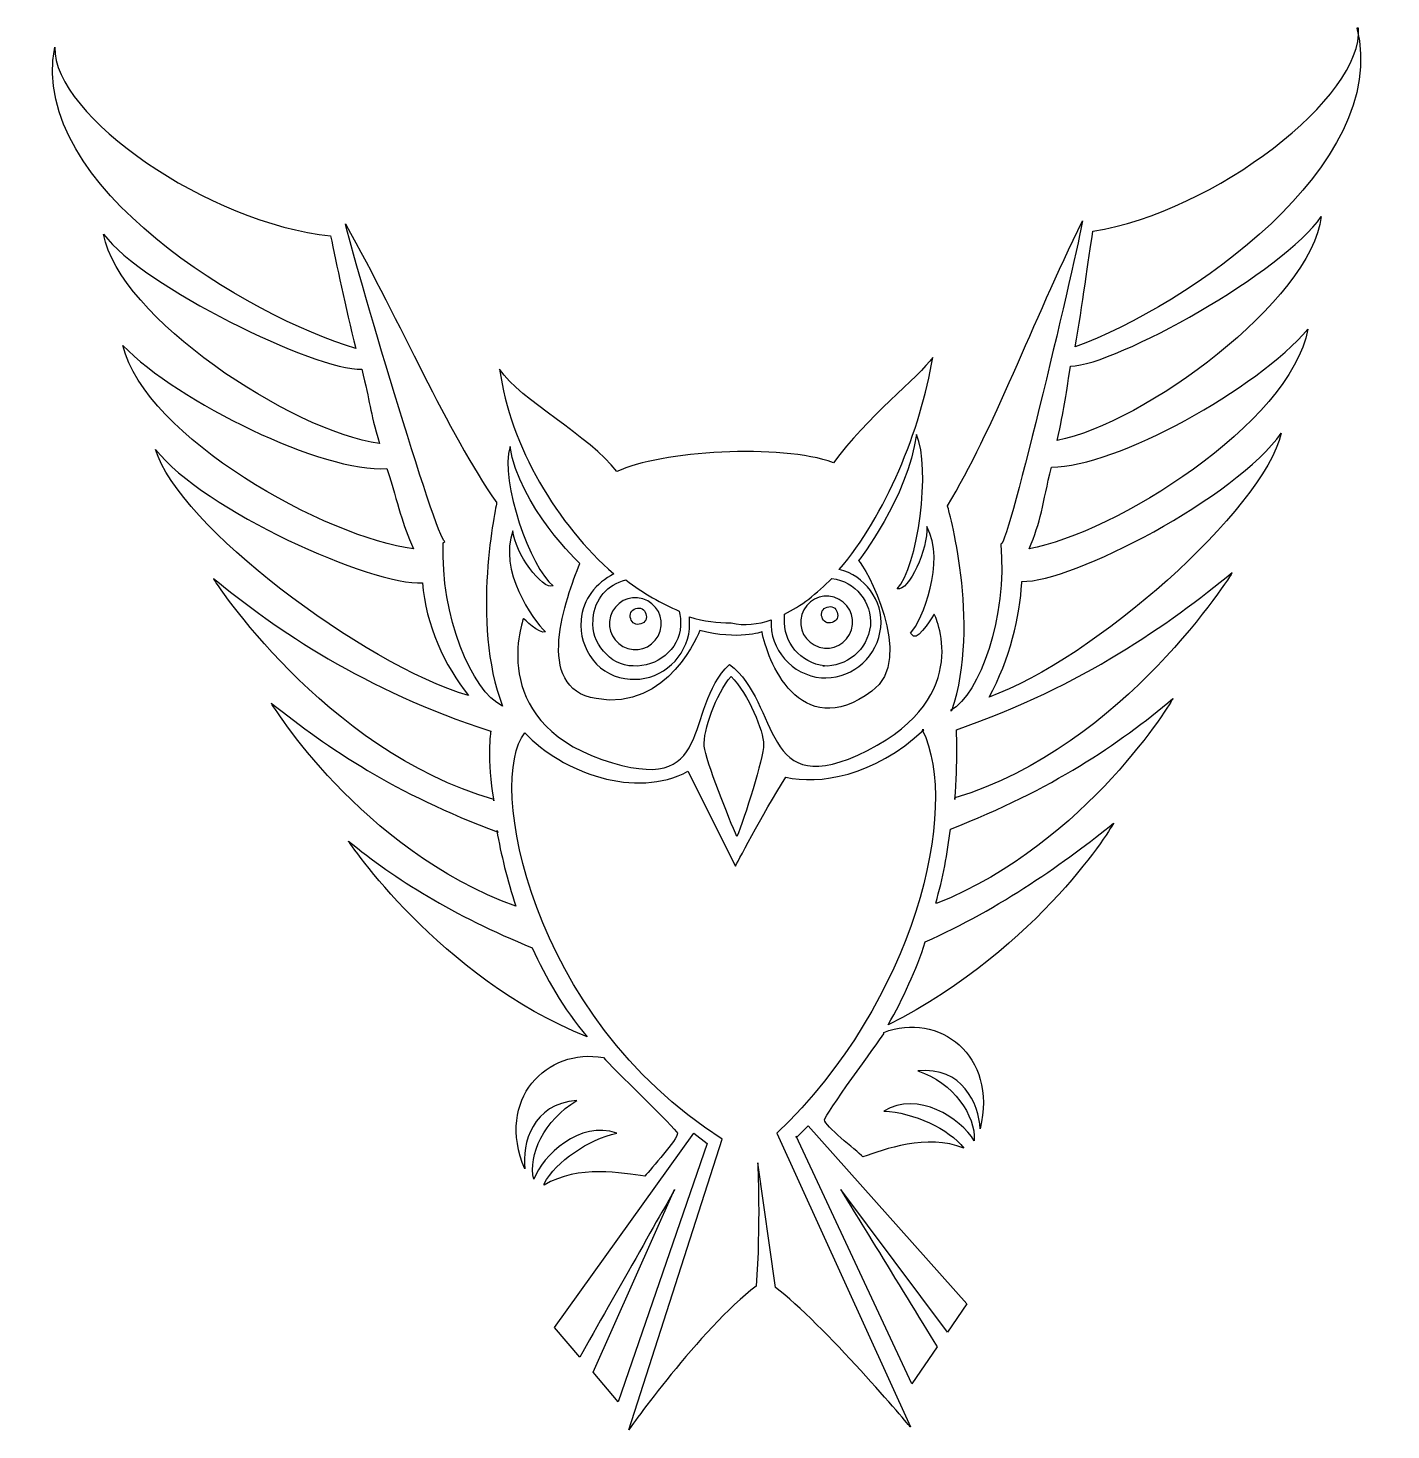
# Model space of a CAD drawing. Header units: centimetres. Extents: x -10.1 to 10.2, y -10.5 to 10.5.
import ezdxf

# ---------------------------------------------------------------- set-up
doc = ezdxf.new("R2010")
doc.units = ezdxf.units.CM
doc.header["$MEASUREMENT"] = 0
doc.layers.add('Layer 1', color=7, linetype='Continuous')

msp = doc.modelspace()

# ---------------------------------------------------------------- linework, layer by layer
at = {"layer": 'Layer 1'}
for points, knots in [([(9.73671, 10.46877), (9.82535, 9.44959), (7.58755, 7.72142), (5.77074, 7.43339), (5.77074, 7.43339), (5.70428, 7.01241), (5.61567, 6.32558), (5.50486, 5.70521), (5.50486, 5.70521), (7.18877, 6.32558), (10.22415, 8.40825), (9.71453, 10.46877), (9.71453, 10.46877), (9.71453, 10.46877), (9.73671, 10.46877), (9.73671, 10.46877)], [0, 0, 0, 0, 0.2, 0.2, 0.2, 0.2, 0.4, 0.4, 0.4, 0.4, 0.6, 0.6, 0.6, 0.6, 1, 1, 1, 1]), ([(-5.24085, 5.68304), (-5.39592, 6.30341), (-5.52888, 6.94595), (-5.61748, 7.3669), (-5.61748, 7.3669), (-7.4343, 7.54414), (-9.7607, 9.16157), (-9.73853, 10.18074), (-9.73853, 10.18074), (-10.13734, 8.09805), (-6.81393, 6.14833), (-5.24085, 5.68304)], [0, 0, 0, 0, 0.25, 0.25, 0.25, 0.25, 0.5, 0.5, 0.5, 0.5, 1, 1, 1, 1]), ([(-3.93363, 2.78059), (-3.97795, 1.69493), (-3.51265, 0.56497), (-3.04738, 0.34341), (-3.04738, 0.34341), (-3.53482, 1.58417), (-3.13602, 3.37882), (-3.13602, 3.37882), (-3.13602, 3.37882), (-3.88934, 4.46448), (-4.554, 6.03757), (-5.39593, 7.54418), (-5.39593, 7.54418), (-5.30729, 7.12323), (-4.02227, 2.78062), (-3.91149, 2.80277), (-3.91149, 2.80277), (-3.91149, 2.80277), (-3.93363, 2.78059), (-3.93363, 2.78059)], [0, 0, 0, 0, 0.16666667, 0.16666667, 0.16666667, 0.16666667, 0.33333333, 0.33333333, 0.33333333, 0.33333333, 0.5, 0.5, 0.5, 0.5, 0.66666667, 0.66666667, 0.66666667, 0.66666667, 1, 1, 1, 1]), ([(3.64378, 0.27694), (4.0869, 0.52065), (4.48571, 1.67278), (4.3971, 2.75841), (4.3971, 2.75841), (4.50788, 2.73626), (5.54923, 7.16751), (5.61569, 7.58846), (5.61569, 7.58846), (4.86237, 6.0597), (4.28632, 4.46445), (3.59949, 3.33449), (3.59949, 3.33449), (3.59949, 3.33449), (4.10908, 1.58417), (3.66595, 0.27694), (3.66595, 0.27694), (3.66595, 0.27694), (3.64378, 0.27694), (3.64378, 0.27694)], [0, 0, 0, 0, 0.16666667, 0.16666667, 0.16666667, 0.16666667, 0.33333333, 0.33333333, 0.33333333, 0.33333333, 0.5, 0.5, 0.5, 0.5, 0.66666667, 0.66666667, 0.66666667, 0.66666667, 1, 1, 1, 1]), ([(5.43842, 5.41716), (5.34978, 4.88543), (5.34978, 4.81894), (5.239, 4.30935), (5.239, 4.30935), (6.52405, 4.55306), (9.0277, 6.39202), (9.18283, 7.65493), (9.18283, 7.65493), (8.6289, 6.83517), (6.12525, 5.43933), (5.43842, 5.41716)], [0, 0, 0, 0, 0.25, 0.25, 0.25, 0.25, 0.5, 0.5, 0.5, 0.5, 1, 1, 1, 1]), ([(-4.88634, 4.26506), (-5.04141, 4.77465), (-5.01927, 4.86326), (-5.15222, 5.37287), (-5.15222, 5.37287), (-5.83905, 5.35072), (-8.43133, 6.61363), (-9.00738, 7.3891), (-9.00738, 7.3891), (-8.78582, 6.14833), (-6.19354, 4.4423), (-4.88634, 4.26506)], [0, 0, 0, 0, 0.25, 0.25, 0.25, 0.25, 0.5, 0.5, 0.5, 0.5, 1, 1, 1, 1]), ([(5.15039, 3.91054), (5.01749, 3.35663), (4.99532, 3.09075), (4.81805, 2.69195), (4.81805, 2.69195), (6.08093, 2.91351), (8.71753, 4.55306), (8.98341, 5.97106), (8.98341, 5.97106), (8.23009, 5.08482), (6.12525, 3.91054), (5.15039, 3.91054)], [0, 0, 0, 0, 0.25, 0.25, 0.25, 0.25, 0.5, 0.5, 0.5, 0.5, 1, 1, 1, 1]), ([(-4.37672, 2.69198), (-4.55396, 3.06861), (-4.59831, 3.33449), (-4.77553, 3.8884), (-4.77553, 3.8884), (-5.72827, 3.82194), (-7.89954, 4.88543), (-8.71936, 5.72736), (-8.71936, 5.72736), (-8.38701, 4.35367), (-5.66181, 2.84705), (-4.37672, 2.69198)], [0, 0, 0, 0, 0.25, 0.25, 0.25, 0.25, 0.5, 0.5, 0.5, 0.5, 1, 1, 1, 1]), ([(-3.0917, 5.37284), (-2.7815, 4.90757), (-1.74016, 4.37581), (-1.34138, 3.84408), (-1.34138, 3.84408), (-0.69884, 4.15428), (1.11795, 4.26506), (1.89344, 3.97701), (1.89344, 3.97701), (2.38088, 4.6417), (3.17849, 5.26206), (3.37788, 5.55009), (3.37788, 5.55009), (3.20064, 4.46445), (2.66888, 3.17937), (1.98204, 2.38176), (1.98204, 2.38176), (2.35867, 2.29312), (2.64673, 1.91649), (2.60238, 1.51766), (2.60238, 1.51766), (2.55809, 1.09668), (2.2036, 0.76434), (1.78262, 0.76434), (1.78262, 0.76434), (1.76047, 0.76434), (1.7383, 0.76434), (1.71616, 0.76434), (1.71616, 0.76434), (1.27304, 0.80866), (0.94067, 1.18532), (0.96284, 1.62844), (0.96284, 1.62844), (0.76342, 1.56198), (0.56403, 1.5398), (0.36464, 1.58412), (0.36464, 1.58412), (0.16522, 1.58412), (-0.03419, 1.60627), (-0.25573, 1.67276), (-0.25573, 1.67276), (-0.25573, 1.62844), (-0.25573, 1.56198), (-0.25573, 1.49552), (-0.25573, 1.49552), (-0.30005, 1.07454), (-0.65454, 0.7422), (-1.07552, 0.7422), (-1.07552, 0.7422), (-1.09767, 0.7422), (-1.11984, 0.7422), (-1.14198, 0.7422), (-1.14198, 0.7422), (-1.36354, 0.76435), (-1.56296, 0.85298), (-1.69591, 1.03023), (-1.69591, 1.03023), (-1.82881, 1.20747), (-1.8953, 1.40689), (-1.87315, 1.62845), (-1.87315, 1.62845), (-1.85098, 1.93865), (-1.65156, 2.18236), (-1.38571, 2.31528), (-1.38571, 2.31528), (-2.22762, 3.04647), (-2.9366, 4.22074), (-3.0917, 5.37284)], [0, 0, 0, 0, 0.05555556, 0.05555556, 0.05555556, 0.05555556, 0.11111111, 0.11111111, 0.11111111, 0.11111111, 0.16666667, 0.16666667, 0.16666667, 0.16666667, 0.22222222, 0.22222222, 0.22222222, 0.22222222, 0.27777778, 0.27777778, 0.27777778, 0.27777778, 0.33333333, 0.33333333, 0.33333333, 0.33333333, 0.38888889, 0.38888889, 0.38888889, 0.38888889, 0.44444444, 0.44444444, 0.44444444, 0.44444444, 0.5, 0.5, 0.5, 0.5, 0.55555556, 0.55555556, 0.55555556, 0.55555556, 0.61111111, 0.61111111, 0.61111111, 0.61111111, 0.66666667, 0.66666667, 0.66666667, 0.66666667, 0.72222222, 0.72222222, 0.72222222, 0.72222222, 0.77777778, 0.77777778, 0.77777778, 0.77777778, 0.83333333, 0.83333333, 0.83333333, 0.83333333, 0.88888889, 0.88888889, 0.88888889, 0.88888889, 1, 1, 1, 1]), ([(3.0899, 1.38475), (3.17854, 1.34043), (3.40007, 1.71709), (3.40007, 1.71709), (3.40007, 1.71709), (3.40007, 1.71709), (4.02044, 0.4985), (2.40304, -0.32129), (2.40304, -0.32129), (0.78564, -1.14105), (1.11799, 0.38771), (0.34252, 0.96376), (0.34252, 0.96376), (-0.36648, 0.29907), (0.16528, -1.05244), (-1.56293, -0.45425), (-1.56293, -0.45425), (-3.29108, 0.14397), (-2.7372, 1.65059), (-2.7372, 1.65059), (-2.7372, 1.65059), (-2.7372, 1.65059), (-2.49347, 1.40688), (-2.40483, 1.45117), (-2.40483, 1.45117), (-2.60425, 1.62841), (-3.11383, 2.38174), (-2.89227, 2.95779), (-2.89227, 2.95779), (-2.87012, 2.62545), (-2.44915, 2.07154), (-2.29407, 2.13803), (-2.29407, 2.13803), (-2.62641, 2.40388), (-3.09168, 3.68896), (-2.93658, 4.2207), (-2.93658, 4.2207), (-2.80365, 3.33445), (-1.89526, 2.47038), (-1.89526, 2.47038), (-1.89526, 2.47038), (-2.09465, 1.96079), (-2.60426, 0.60925), (-1.65153, 0.45418), (-1.65153, 0.45418), (-0.56589, 0.25476), (-0.10062, 1.47336), (-0.10062, 1.47336), (-0.10062, 1.47336), (0.47543, 1.31826), (0.82995, 1.45121), (0.82995, 1.45121), (0.82995, 1.45121), (0.89644, 1.0524), (1.38386, -0.23268), (2.46952, 0.56496), (2.46952, 0.56496), (3.13418, 1.0524), (2.35871, 2.44824), (2.2701, 2.5147), (2.2701, 2.5147), (2.2701, 2.5147), (3.00128, 3.44524), (3.13418, 4.39798), (3.13418, 4.39798), (3.35577, 3.91054), (3.15635, 2.40392), (2.84615, 2.09375), (2.84615, 2.09375), (3.02339, 2.04943), (3.31142, 2.69197), (3.28927, 3.02429), (3.28927, 3.02429), (3.5773, 2.49253), (3.22278, 1.62845), (3.04554, 1.42906), (3.04554, 1.42906), (3.04554, 1.42906), (3.0899, 1.38475), (3.0899, 1.38475)], [0, 0, 0, 0, 0.04761905, 0.04761905, 0.04761905, 0.04761905, 0.0952381, 0.0952381, 0.0952381, 0.0952381, 0.14285714, 0.14285714, 0.14285714, 0.14285714, 0.19047619, 0.19047619, 0.19047619, 0.19047619, 0.23809524, 0.23809524, 0.23809524, 0.23809524, 0.28571429, 0.28571429, 0.28571429, 0.28571429, 0.33333333, 0.33333333, 0.33333333, 0.33333333, 0.38095238, 0.38095238, 0.38095238, 0.38095238, 0.42857143, 0.42857143, 0.42857143, 0.42857143, 0.47619048, 0.47619048, 0.47619048, 0.47619048, 0.52380952, 0.52380952, 0.52380952, 0.52380952, 0.57142857, 0.57142857, 0.57142857, 0.57142857, 0.61904762, 0.61904762, 0.61904762, 0.61904762, 0.66666667, 0.66666667, 0.66666667, 0.66666667, 0.71428571, 0.71428571, 0.71428571, 0.71428571, 0.76190476, 0.76190476, 0.76190476, 0.76190476, 0.80952381, 0.80952381, 0.80952381, 0.80952381, 0.85714286, 0.85714286, 0.85714286, 0.85714286, 0.9047619, 0.9047619, 0.9047619, 0.9047619, 1, 1, 1, 1]), ([(4.70729, 2.18236), (4.68512, 1.69492), (4.53005, 1.03023), (4.21985, 0.47633), (4.21985, 0.47633), (5.77076, 1.03024), (8.31872, 3.268), (8.5846, 4.42013), (8.5846, 4.42013), (7.91994, 3.46742), (5.46061, 2.18236), (4.70729, 2.20451), (4.70729, 2.20451), (4.70729, 2.20451), (4.70729, 2.18236), (4.70729, 2.18236)], [0, 0, 0, 0, 0.2, 0.2, 0.2, 0.2, 0.4, 0.4, 0.4, 0.4, 0.6, 0.6, 0.6, 0.6, 1, 1, 1, 1]), ([(-4.24382, 2.18236), (-4.99712, 2.13804), (-7.52293, 3.268), (-8.23191, 4.17642), (-8.23191, 4.17642), (-7.89954, 3.04644), (-5.13004, 0.96377), (-3.55696, 0.4985), (-3.55696, 0.4985), (-3.91148, 0.94163), (-4.19948, 1.56199), (-4.24382, 2.18236)], [0, 0, 0, 0, 0.25, 0.25, 0.25, 0.25, 0.5, 0.5, 0.5, 0.5, 1, 1, 1, 1]), ([(3.71024, -1.03029), (6.2582, -0.2548), (7.85346, 2.33746), (7.85346, 2.33746), (7.85346, 2.33746), (6.90075, 1.56199), (5.63787, 0.65357), (3.73242, -0.01111), (3.73242, -0.01111), (3.73242, -0.01111), (3.75457, -0.49855), (3.71025, -1.05243), (3.71025, -1.05243), (3.71025, -1.05243), (3.71024, -1.03029), (3.71024, -1.03029)], [0, 0, 0, 0, 0.2, 0.2, 0.2, 0.2, 0.4, 0.4, 0.4, 0.4, 0.6, 0.6, 0.6, 0.6, 1, 1, 1, 1]), ([(-3.18033, -1.07458), (-3.29111, -0.45424), (-3.22465, -0.03326), (-3.22465, -0.03326), (-3.22465, -0.03326), (-5.13007, 0.58711), (-6.41513, 1.47336), (-7.36784, 2.24882), (-7.36784, 2.24882), (-7.36784, 2.24882), (-5.7283, -0.32132), (-3.18033, -1.05244), (-3.18033, -1.05244), (-3.18033, -1.05244), (-3.18033, -1.07458), (-3.18033, -1.07458)], [0, 0, 0, 0, 0.2, 0.2, 0.2, 0.2, 0.4, 0.4, 0.4, 0.4, 0.6, 0.6, 0.6, 0.6, 1, 1, 1, 1]), ([(-1.69586, 1.62846), (-1.71801, 1.45122), (-1.65152, 1.29612), (-1.54076, 1.16319), (-1.54076, 1.16319), (-1.43, 1.03026), (-1.27488, 0.94163), (-1.09764, 0.94163), (-1.09764, 0.94163), (-0.74315, 0.91948), (-0.41081, 1.18534), (-0.38864, 1.53985), (-0.38864, 1.53985), (-0.38864, 1.60631), (-0.38864, 1.69495), (-0.41081, 1.76141), (-0.41081, 1.76141), (-0.67669, 1.87219), (-0.94257, 2.02729), (-1.20842, 2.22668), (-1.20842, 2.22668), (-1.4743, 2.16022), (-1.67369, 1.93865), (-1.69586, 1.65063), (-1.69586, 1.65063), (-1.69586, 1.65063), (-1.69586, 1.62846), (-1.69586, 1.62846)], [0, 0, 0, 0, 0.125, 0.125, 0.125, 0.125, 0.25, 0.25, 0.25, 0.25, 0.375, 0.375, 0.375, 0.375, 0.5, 0.5, 0.5, 0.5, 0.625, 0.625, 0.625, 0.625, 0.75, 0.75, 0.75, 0.75, 1, 1, 1, 1]), ([(1.73835, 0.94163), (2.09284, 0.91948), (2.40304, 1.18534), (2.44735, 1.53985), (2.44735, 1.53985), (2.46952, 1.89434), (2.22579, 2.20454), (1.8713, 2.24885), (1.8713, 2.24885), (1.64974, 2.02729), (1.40603, 1.82787), (1.1623, 1.71709), (1.1623, 1.71709), (1.1623, 1.69494), (1.1623, 1.67277), (1.1623, 1.65063), (1.1623, 1.65063), (1.14015, 1.29614), (1.40603, 0.98594), (1.76052, 0.94163), (1.76052, 0.94163), (1.76052, 0.94163), (1.73835, 0.94163), (1.73835, 0.94163)], [0, 0, 0, 0, 0.14285714, 0.14285714, 0.14285714, 0.14285714, 0.28571429, 0.28571429, 0.28571429, 0.28571429, 0.42857143, 0.42857143, 0.42857143, 0.42857143, 0.57142857, 0.57142857, 0.57142857, 0.57142857, 0.71428571, 0.71428571, 0.71428571, 0.71428571, 1, 1, 1, 1]), ([(-1.45213, 1.60631), (-1.42998, 1.82787), (-1.23057, 1.98297), (-1.03118, 1.9608), (-1.03118, 1.9608), (-0.80962, 1.93865), (-0.65452, 1.73924), (-0.67669, 1.53982), (-0.67669, 1.53982), (-0.69884, 1.31826), (-0.89825, 1.16316), (-1.09764, 1.18533), (-1.09764, 1.18533), (-1.3192, 1.20751), (-1.4743, 1.4069), (-1.45213, 1.60631)], [0, 0, 0, 0, 0.2, 0.2, 0.2, 0.2, 0.4, 0.4, 0.4, 0.4, 0.6, 0.6, 0.6, 0.6, 1, 1, 1, 1]), ([(1.40601, 1.62846), (1.42816, 1.85002), (1.62757, 2.00512), (1.82696, 1.98295), (1.82696, 1.98295), (2.04852, 1.9608), (2.20362, 1.76139), (2.18145, 1.56197), (2.18145, 1.56197), (2.1593, 1.34041), (1.95989, 1.18531), (1.7605, 1.20748), (1.7605, 1.20748), (1.53894, 1.22965), (1.38384, 1.42907), (1.40601, 1.62846)], [0, 0, 0, 0, 0.2, 0.2, 0.2, 0.2, 0.4, 0.4, 0.4, 0.4, 0.6, 0.6, 0.6, 0.6, 1, 1, 1, 1]), ([(-1.14195, 1.69495), (-1.14195, 1.62849), (-1.09763, 1.56202), (-1.03117, 1.56202), (-1.03117, 1.56202), (-0.96468, 1.56202), (-0.89824, 1.60634), (-0.89824, 1.6728), (-0.89824, 1.6728), (-0.89824, 1.73926), (-0.94256, 1.80573), (-1.00902, 1.80573), (-1.00902, 1.80573), (-1.07549, 1.80573), (-1.14195, 1.76141), (-1.14195, 1.69495)], [0, 0, 0, 0, 0.2, 0.2, 0.2, 0.2, 0.4, 0.4, 0.4, 0.4, 0.6, 0.6, 0.6, 0.6, 1, 1, 1, 1]), ([(1.71621, 1.71709), (1.71621, 1.65063), (1.76053, 1.58416), (1.82699, 1.58416), (1.82699, 1.58416), (1.89348, 1.58416), (1.95992, 1.62848), (1.95992, 1.69494), (1.95992, 1.69494), (1.95992, 1.7614), (1.9156, 1.82787), (1.84914, 1.82787), (1.84914, 1.82787), (1.78264, 1.82787), (1.71621, 1.78356), (1.71621, 1.71709)], [0, 0, 0, 0, 0.2, 0.2, 0.2, 0.2, 0.4, 0.4, 0.4, 0.4, 0.6, 0.6, 0.6, 0.6, 1, 1, 1, 1]), ([(-0.03417, -0.25479), (-0.012, -0.47635), (0.34249, -1.3626), (0.4533, -1.60631), (0.4533, -1.60631), (0.56408, -1.34043), (0.85208, -0.43204), (0.85208, -0.23265), (0.85208, -0.23265), (0.85208, -0.03323), (0.63054, 0.52067), (0.36466, 0.78655), (0.36466, 0.78655), (0.1431, 0.52065), (-0.05629, -0.03323), (-0.03417, -0.25479)], [0, 0, 0, 0, 0.2, 0.2, 0.2, 0.2, 0.4, 0.4, 0.4, 0.4, 0.6, 0.6, 0.6, 0.6, 1, 1, 1, 1]), ([(3.44439, -2.60337), (5.7043, -1.69495), (6.96721, 0.45421), (6.96721, 0.45421), (6.96721, 0.45421), (6.14745, -0.23265), (5.17257, -0.89731), (3.64381, -1.49553), (3.64381, -1.49553), (3.59949, -1.85002), (3.533, -2.22668), (3.42225, -2.60334), (3.42225, -2.60334), (3.42225, -2.60334), (3.44439, -2.60334), (3.44439, -2.60334), (3.44439, -2.60334), (3.44439, -2.60334), (3.44439, -2.60337), (3.44439, -2.60337)], [0, 0, 0, 0, 0.16666667, 0.16666667, 0.16666667, 0.16666667, 0.33333333, 0.33333333, 0.33333333, 0.33333333, 0.5, 0.5, 0.5, 0.5, 0.66666667, 0.66666667, 0.66666667, 0.66666667, 1, 1, 1, 1]), ([(-3.11384, -1.53987), (-4.66477, -0.96382), (-5.63966, -0.29911), (-6.50373, 0.38773), (-6.50373, 0.38773), (-6.50373, 0.38773), (-5.17436, -1.80572), (-2.84796, -2.64768), (-2.84796, -2.64768), (-2.98089, -2.24887), (-3.06952, -1.87219), (-3.13601, -1.5177), (-3.13601, -1.5177), (-3.13601, -1.5177), (-3.11384, -1.53987), (-3.11384, -1.53987)], [0, 0, 0, 0, 0.2, 0.2, 0.2, 0.2, 0.4, 0.4, 0.4, 0.4, 0.6, 0.6, 0.6, 0.6, 1, 1, 1, 1]), ([(3.24497, -0.01109), (2.49165, -0.72007), (1.67189, -0.83085), (1.18445, -0.72007), (1.18445, -0.72007), (0.82996, -1.274), (0.43113, -2.04944), (0.43113, -2.04944), (0.43113, -2.04944), (0.43113, -2.04944), (-0.27787, -0.63146), (-0.27787, -0.63146), (-0.27787, -0.63146), (-1.05334, -1.05241), (-2.16115, -0.65361), (-2.71503, -0.05541), (-2.71503, -0.05541), (-3.29108, -0.76441), (-2.64857, -4.28721), (0.23171, -6.1262), (0.23171, -6.1262), (0.23171, -6.1262), (-1.16413, -10.46877), (-1.16413, -10.46877), (-1.16413, -10.46877), (-1.16413, -10.46877), (-0.10064, -8.96218), (0.74132, -8.31964), (0.74132, -8.31964), (0.80781, -7.43339), (0.76347, -6.48065), (0.76347, -6.48065), (0.76347, -6.48065), (0.76347, -6.48065), (1.02935, -8.34178), (1.02935, -8.34178), (1.02935, -8.34178), (1.73835, -8.87354), (3.04555, -10.42447), (3.04555, -10.42447), (3.04555, -10.42447), (3.04555, -10.42447), (1.05152, -6.03755), (1.05152, -6.03755), (1.05152, -6.03755), (3.11204, -4.06564), (3.79887, -1.18533), (3.2228, -0.01108), (3.2228, -0.01108), (3.2228, -0.01108), (3.24497, -0.01109), (3.24497, -0.01109)], [0, 0, 0, 0, 0.07142857, 0.07142857, 0.07142857, 0.07142857, 0.14285714, 0.14285714, 0.14285714, 0.14285714, 0.21428571, 0.21428571, 0.21428571, 0.21428571, 0.28571429, 0.28571429, 0.28571429, 0.28571429, 0.35714286, 0.35714286, 0.35714286, 0.35714286, 0.42857143, 0.42857143, 0.42857143, 0.42857143, 0.5, 0.5, 0.5, 0.5, 0.57142857, 0.57142857, 0.57142857, 0.57142857, 0.64285714, 0.64285714, 0.64285714, 0.64285714, 0.71428571, 0.71428571, 0.71428571, 0.71428571, 0.78571429, 0.78571429, 0.78571429, 0.78571429, 0.85714286, 0.85714286, 0.85714286, 0.85714286, 1, 1, 1, 1]), ([(2.71321, -4.42016), (5.01747, -3.24589), (6.08093, -1.40693), (6.08093, -1.40693), (6.08093, -1.40693), (5.3941, -1.96084), (4.37492, -2.69198), (3.26711, -3.1794), (3.26711, -3.1794), (3.13416, -3.6004), (2.93477, -4.02135), (2.71321, -4.42016)], [0, 0, 0, 0, 0.25, 0.25, 0.25, 0.25, 0.5, 0.5, 0.5, 0.5, 1, 1, 1, 1]), ([(-2.60425, -3.26803), (-3.8007, -2.78061), (-4.6426, -2.24885), (-5.3516, -1.6728), (-5.3516, -1.6728), (-5.3516, -1.6728), (-4.00008, -3.71115), (-1.78449, -4.5974), (-1.78449, -4.5974), (-2.13898, -4.17645), (-2.40484, -3.71115), (-2.60425, -3.26803)], [0, 0, 0, 0, 0.25, 0.25, 0.25, 0.25, 0.5, 0.5, 0.5, 0.5, 1, 1, 1, 1]), ([(2.64677, -4.55308), (2.55813, -4.68601), (1.76052, -5.7717), (1.76052, -5.83813), (1.76052, -5.83813), (1.76052, -5.92677), (2.22579, -6.28125), (2.33654, -6.39204), (2.33654, -6.39204), (2.64676, -6.28126), (3.28928, -6.03758), (3.84316, -6.25911), (3.84316, -6.25911), (3.6216, -5.97108), (3.08986, -5.72735), (2.64674, -5.7052), (2.64674, -5.7052), (3.15633, -5.395), (3.79884, -5.81598), (3.99826, -6.14832), (3.99826, -6.14832), (4.02041, -5.77169), (3.68806, -5.28424), (3.15633, -5.107), (3.15633, -5.107), (3.82102, -5.04051), (4.06472, -5.59444), (4.0869, -5.97108), (4.0869, -5.97108), (4.35278, -4.86327), (3.46653, -4.22076), (2.64675, -4.53093), (2.64675, -4.53093), (2.64675, -4.53093), (2.64675, -4.55308), (2.64675, -4.55308), (2.64675, -4.55308), (2.64675, -4.55308), (2.64677, -4.55308), (2.64677, -4.55308)], [0, 0, 0, 0, 0.09090909, 0.09090909, 0.09090909, 0.09090909, 0.18181818, 0.18181818, 0.18181818, 0.18181818, 0.27272727, 0.27272727, 0.27272727, 0.27272727, 0.36363636, 0.36363636, 0.36363636, 0.36363636, 0.45454545, 0.45454545, 0.45454545, 0.45454545, 0.54545455, 0.54545455, 0.54545455, 0.54545455, 0.63636364, 0.63636364, 0.63636364, 0.63636364, 0.72727273, 0.72727273, 0.72727273, 0.72727273, 0.81818182, 0.81818182, 0.81818182, 0.81818182, 1, 1, 1, 1]), ([(-2.42701, -6.81302), (-1.9174, -6.50282), (-1.25274, -6.63578), (-0.92039, -6.68009), (-0.92039, -6.68009), (-0.83175, -6.56928), (-0.43295, -6.12618), (-0.43295, -6.03758), (-0.43295, -6.03758), (-0.45512, -5.97109), (-1.43001, -5.04052), (-1.54076, -4.9076), (-1.54076, -4.9076), (-2.38269, -4.75253), (-3.15816, -5.52797), (-2.71503, -6.56932), (-2.71503, -6.56932), (-2.75935, -6.19269), (-2.60425, -5.59446), (-1.93956, -5.55012), (-1.93956, -5.55012), (-2.427, -5.83817), (-2.67071, -6.36991), (-2.58207, -6.72442), (-2.58207, -6.72442), (-2.44914, -6.36993), (-1.89524, -5.83817), (-1.34133, -6.03759), (-1.34133, -6.03759), (-1.76228, -6.12623), (-2.24972, -6.45854), (-2.42697, -6.79089), (-2.42697, -6.79089), (-2.42697, -6.79089), (-2.42698, -6.81302), (-2.42698, -6.81302), (-2.42698, -6.81302), (-2.42698, -6.81302), (-2.42701, -6.81302), (-2.42701, -6.81302)], [0, 0, 0, 0, 0.09090909, 0.09090909, 0.09090909, 0.09090909, 0.18181818, 0.18181818, 0.18181818, 0.18181818, 0.27272727, 0.27272727, 0.27272727, 0.27272727, 0.36363636, 0.36363636, 0.36363636, 0.36363636, 0.45454545, 0.45454545, 0.45454545, 0.45454545, 0.54545455, 0.54545455, 0.54545455, 0.54545455, 0.63636364, 0.63636364, 0.63636364, 0.63636364, 0.72727273, 0.72727273, 0.72727273, 0.72727273, 0.81818182, 0.81818182, 0.81818182, 0.81818182, 1, 1, 1, 1]), ([(-0.18924, -6.03758), (-0.18924, -6.03758), (-2.27191, -8.94001), (-2.27191, -8.94001), (-2.27191, -8.94001), (-2.27191, -8.94001), (-1.89528, -9.38313), (-1.89528, -9.38313), (-1.89528, -9.38313), (-1.40784, -8.51905), (-0.47727, -6.87948), (-0.47727, -6.87948), (-0.47727, -6.87948), (-0.47727, -6.87948), (-1.69589, -9.60469), (-1.69589, -9.60469), (-1.69589, -9.60469), (-1.69589, -9.60469), (-1.31923, -10.04781), (-1.31923, -10.04781), (-1.31923, -10.04781), (-1.31923, -10.04781), (0.01017, -6.19265), (0.01017, -6.19265), (0.01017, -6.19265), (0.01017, -6.19265), (-0.18924, -6.03758), (-0.18924, -6.03758)], [0, 0, 0, 0, 0.125, 0.125, 0.125, 0.125, 0.25, 0.25, 0.25, 0.25, 0.375, 0.375, 0.375, 0.375, 0.5, 0.5, 0.5, 0.5, 0.625, 0.625, 0.625, 0.625, 0.75, 0.75, 0.75, 0.75, 1, 1, 1, 1]), ([(1.33952, -6.08187), (1.33952, -6.08187), (3.0677, -9.78196), (3.0677, -9.78196), (3.0677, -9.78196), (3.0677, -9.78196), (3.44436, -9.22805), (3.44436, -9.22805), (3.44436, -9.22805), (2.9126, -8.36395), (2.00418, -6.87948), (2.00418, -6.87948), (2.00418, -6.87948), (2.00418, -6.87948), (3.59943, -9.00649), (3.59943, -9.00649), (3.59943, -9.00649), (3.59943, -9.00649), (3.88746, -8.58551), (3.88746, -8.58551), (3.88746, -8.58551), (3.88746, -8.58551), (1.51674, -5.92679), (1.51674, -5.92679), (1.51674, -5.92679), (1.51674, -5.92679), (1.3395, -6.10403), (1.3395, -6.10403), (1.3395, -6.10403), (1.3395, -6.10403), (1.33949, -6.08187), (1.33949, -6.08187), (1.33949, -6.08187), (1.33949, -6.08187), (1.33952, -6.08187), (1.33952, -6.08187)], [0, 0, 0, 0, 0.1, 0.1, 0.1, 0.1, 0.2, 0.2, 0.2, 0.2, 0.3, 0.3, 0.3, 0.3, 0.4, 0.4, 0.4, 0.4, 0.5, 0.5, 0.5, 0.5, 0.6, 0.6, 0.6, 0.6, 0.7, 0.7, 0.7, 0.7, 0.8, 0.8, 0.8, 0.8, 1, 1, 1, 1])]:
    msp.add_open_spline(points, degree=3, knots=knots, dxfattribs=at)

doc.saveas('drawing.dxf')
